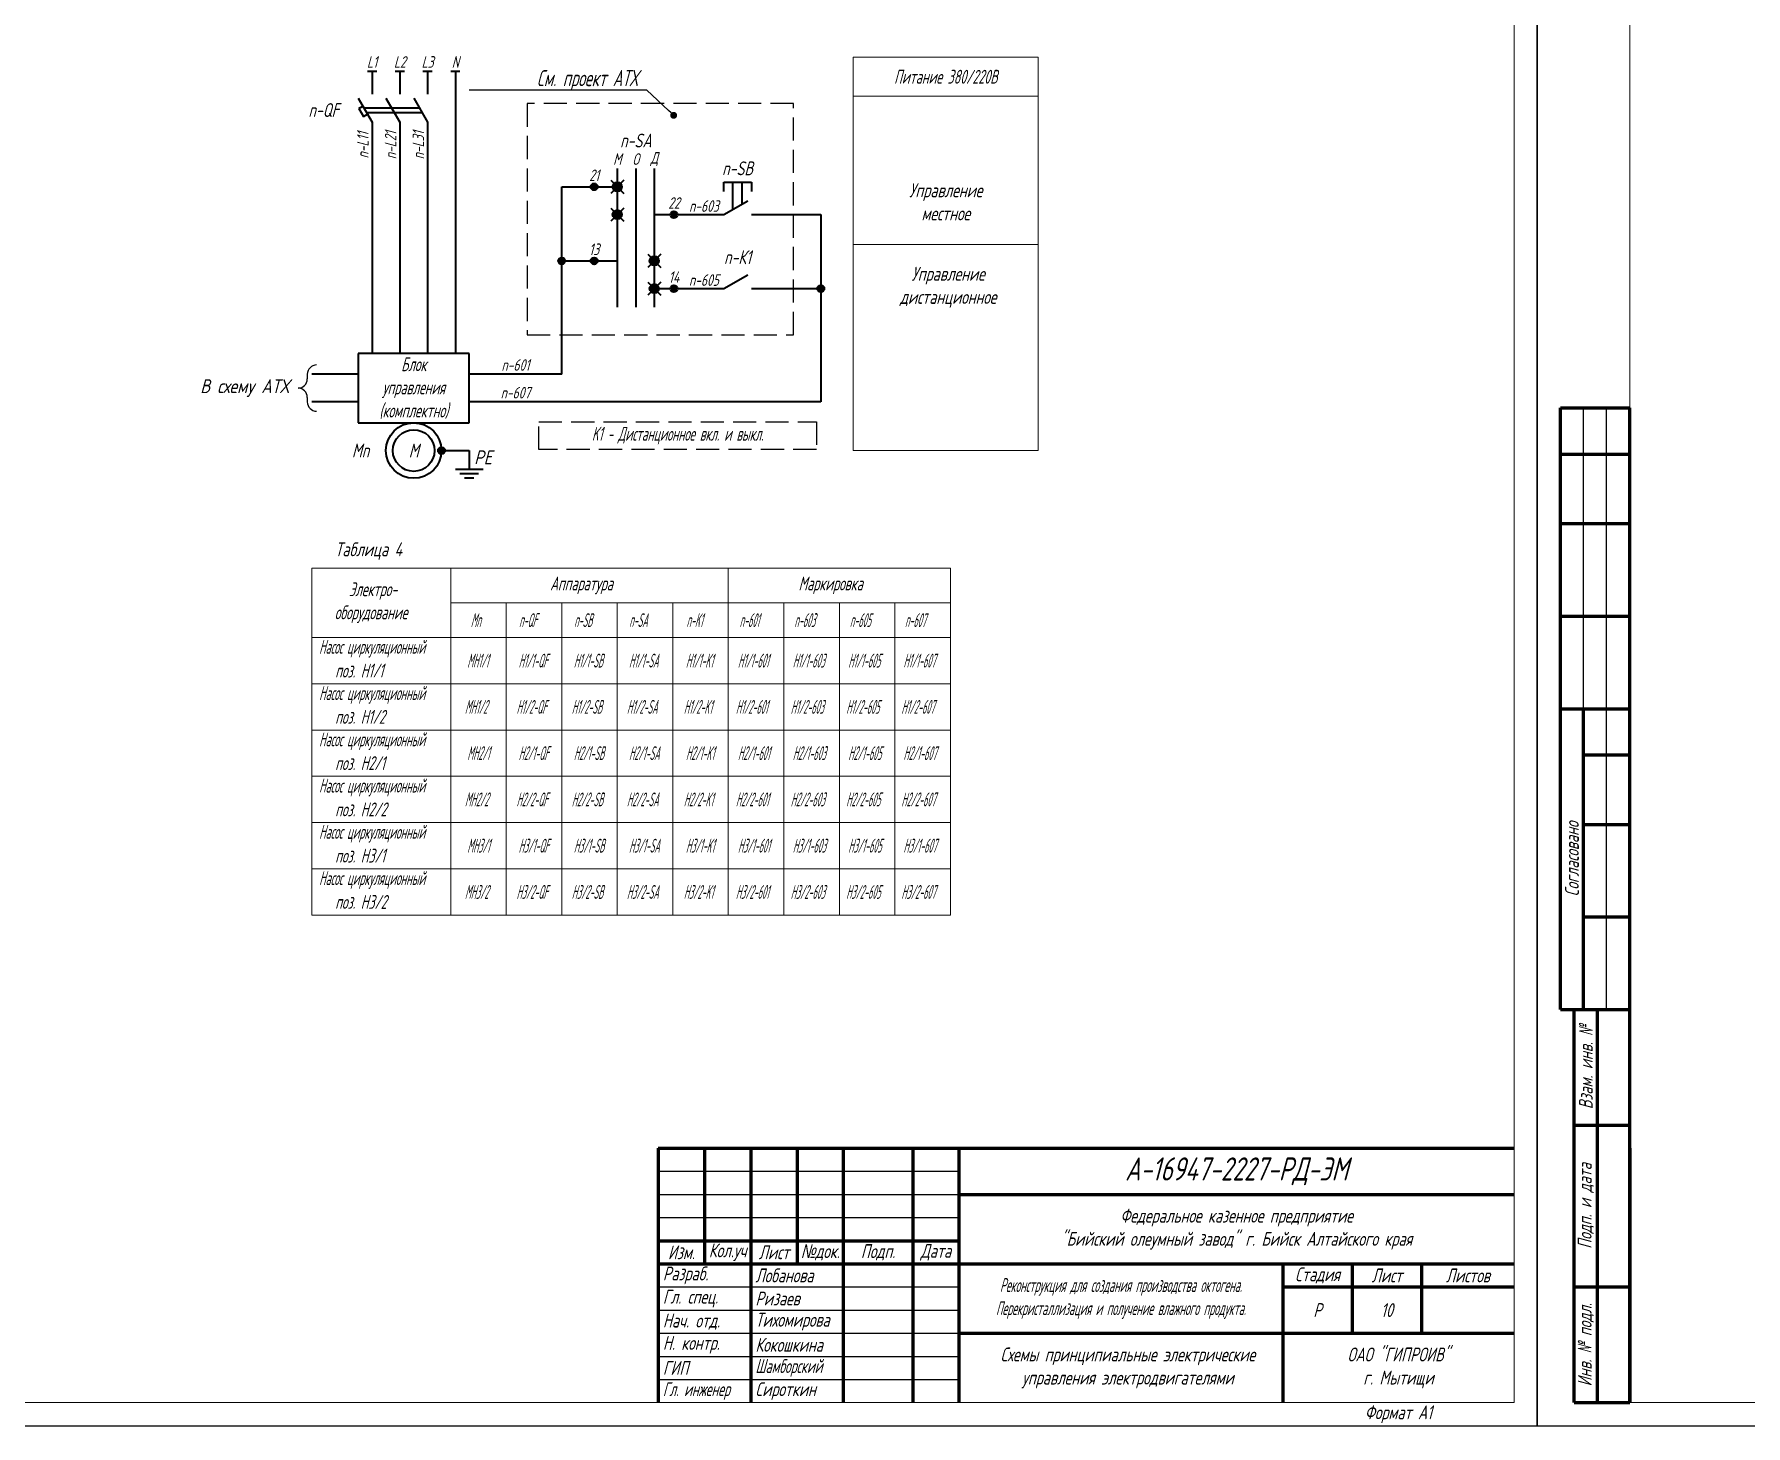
# Model space of a CAD drawing. Header units: millimetres. Extents: x -14296 to 10264, y -13087 to -5602.
# Drawn here: x -4728.6 to -4358.6, y -13086.7 to -12786 of the extents above; entities that cross this region are included whole.
import ezdxf
from ezdxf import colors
from ezdxf.entities.mleader import LeaderData, LeaderLine
from ezdxf.math import Vec2, Vec3

# ---------------------------------------------------------------- set-up
doc = ezdxf.new("R2010")
doc.units = ezdxf.units.MM
doc.linetypes.add('gost5', pattern=[7, 5, -2, 0])
for name, color, linetype, lineweight in [('Линия выноска', 137, 'Continuous', 25), ('Рамка толстая', 7, 'Continuous', 15), ('Рамка тонкая', 5, 'Continuous', 25), ('ТаБлица', 253, 'Continuous', 15), ('Текст', 7, 'Continuous', 20), ('Текст_КИП', 7, 'Continuous', 25), ('Штампы', 252, 'Continuous', 25), ('Элемент эл. схем', 7, 'Continuous', 35)]:
    doc.layers.add(name, color=color, linetype=linetype, lineweight=lineweight)
doc.styles.add('gost shx', font='gost.shx', dxfattribs={"oblique": 15})
doc.styles.add('Simplex', font='simplex.shx', dxfattribs={"width": 0.7, "oblique": 15})

# ---------------------------------------------------------------- blocks, each defined once
blk = doc.blocks.new('A$C551E481E')
at = {"layer": 'Рамка толстая'}
for p, q in [((836, 5), (836, 589)), ((20, 5), (836, 5))]:
    blk.add_line(p, q, dxfattribs=at)
at = {"layer": 'Рамка тонкая'}
for p, q in [((841, 0), (841, 594)), ((0, 0), (841, 0))]:
    blk.add_line(p, q, dxfattribs=at)
blk = doc.blocks.new('_Dot')
at = {"color": 0, "linetype": 'ByBlock', "lineweight": -2}
blk.add_line((-0.5, 0), (-1, 0), dxfattribs=at)
at = {"color": 0, "linetype": 'ByBlock', "const_width": 0.5}
blk.add_lwpolyline([(-0.25, 0, 1), (0.25, 0, 1)], format="xyb", close=True, dxfattribs=at)
blk = doc.blocks.new('A$C54FF5821')
at = {"layer": 'Рамка толстая'}
for p, q in [((20, 589), (20, 5)), ((20, 5), (415, 5))]:
    blk.add_line(p, q, dxfattribs=at)
at = {"layer": 'Рамка тонкая'}
for p, q in [((0, 594), (0, 0)), ((0, 0), (420, 0))]:
    blk.add_line(p, q, dxfattribs=at)
blk = doc.blocks.new('*T1016')
at = {"layer": 'Штампы', "color": 0, "linetype": 'ByBlock', "lineweight": 60, "transparency": 16777216}
for p, q in [((0, 0), (0, 130)), ((0, 130), (15, 130)), ((15, 0), (15, 130)), ((0, 120), (15, 120)), ((0, 105), (15, 105)), ((0, 85), (15, 85)), ((0, 65), (15, 65)), ((5, 0), (5, 65)), ((5, 55), (15, 55)), ((5, 40), (15, 40)), ((5, 20), (15, 20)), ((0, 0), (15, 0))]:
    blk.add_line(p, q, dxfattribs=at)
at = {"layer": 'Штампы', "color": 5, "linetype": 'ByBlock', "lineweight": 25, "transparency": 16777216}
for p, q in [((5, 65), (5, 130)), ((10, 0), (10, 130))]:
    blk.add_line(p, q, dxfattribs=at)
at = {"layer": 'Штампы', "color": 2, "transparency": 16777216, "insert": (2.5, 32.5), "char_height": 3, "width": 61, "attachment_point": 5, "rotation": 90, "style": 'Simplex'}
blk.add_mtext('Согласовано', dxfattribs=at)
blk = doc.blocks.new('*T1017')
at = {"layer": 'Штампы', "color": 0, "linetype": 'ByBlock', "lineweight": 60, "transparency": 16777216}
for p, q in [((0, 0), (0, 85)), ((0, 85), (12, 85)), ((5, 0), (5, 85)), ((12, 0), (12, 85)), ((0, 60), (12, 60)), ((0, 25), (12, 25)), ((0, 0), (12, 0))]:
    blk.add_line(p, q, dxfattribs=at)
at = {"layer": 'Штампы', "color": 2, "transparency": 16777216, "char_height": 3, "attachment_point": 5, "rotation": 90, "style": 'Simplex'}
for s, insert, width in [('Взам. инв. {\\Fgost|c204;№}', (2.5, 72.5), 25), ('Подп. и дата', (2.5, 42.5), 35), ('Инв. {\\Fgost|c204;№} подл.', (2.5, 12.5), 25)]:
    blk.add_mtext(s, dxfattribs=dict(at, insert=insert, width=width))

msp = doc.modelspace()

# ---------------------------------------------------------------- hatches: boundary and pattern name
at = {"layer": 'Элемент эл. схем'}
for points in [[(-4606.82469, -12818.94296, 1), (-4608.32469, -12818.94296, 1)], [(-4601.57469, -12818.94296, 1), (-4603.57469, -12818.94296, 1)], [(-4601.57469, -12824.94296, 1), (-4603.57469, -12824.94296, 1)], [(-4589.57469, -12824.94296, 1), (-4591.07469, -12824.94296, 1)], [(-4593.57469, -12834.94296, 1), (-4595.57469, -12834.94296, 1)], [(-4613.82469, -12834.94296, 1), (-4615.32469, -12834.94296, 1)], [(-4606.82469, -12834.94296, 1), (-4608.32469, -12834.94296, 1)], [(-4593.57469, -12840.94296, 1), (-4595.57469, -12840.94296, 1)], [(-4589.57469, -12840.94296, 1), (-4591.07469, -12840.94296, 1)], [(-4557.82469, -12840.94296, 1), (-4559.32469, -12840.94296, 1)], [(-4639.82469, -12875.94296, 1), (-4641.32469, -12875.94296, 1)]]:
    msp.add_hatch(color=256, dxfattribs=at).paths.add_polyline_path(points)

# ---------------------------------------------------------------- linework, layer by layer
at = {"layer": 'Рамка тонкая', "linetype": 'gost5'}
for p, q in [((-4564.44969, -12800.94296), (-4622.07469, -12800.94296)), ((-4622.07469, -12800.94296), (-4622.07469, -12850.94296)), ((-4564.44969, -12850.94296), (-4564.44969, -12800.94296)), ((-4622.07469, -12850.94296), (-4564.44969, -12850.94296))]:
    msp.add_line(p, q, dxfattribs=at)
at = {"layer": 'Рамка тонкая'}
for p, q in [((-4669.57469, -12859.44296), (-4669.57469, -12860.44296)), ((-4669.57469, -12864.44296), (-4669.57469, -12865.44296))]:
    msp.add_line(p, q, dxfattribs=at)
at = {"layer": 'Рамка тонкая', "linetype": 'gost5'}
msp.add_lwpolyline([(-4619.52861, -12869.72802), (-4559.52861, -12869.72802), (-4559.52861, -12875.72802), (-4619.52861, -12875.72802)], close=True, dxfattribs=at)
at = {"layer": 'Рамка тонкая'}
for centre, start, end in [((-4667.57469, -12859.44296), 90, 180), ((-4671.57469, -12860.44296), 270, 0), ((-4671.57469, -12864.44296), 0, 90), ((-4667.57469, -12865.44296), 180, 270)]:
    msp.add_arc(centre, 2, start, end, dxfattribs=at)
at = {"layer": 'ТаБлица'}
for p, q in [((-4551.57469, -12790.94296), (-4551.57469, -12875.94296)), ((-4551.57469, -12790.94296), (-4511.57469, -12790.94296)), ((-4511.57469, -12790.94296), (-4511.57469, -12875.94296)), ((-4551.57469, -12799.34488), (-4511.57469, -12799.34488)), ((-4551.57466, -12831.39215), (-4511.57466, -12831.39215)), ((-4511.57469, -12875.94296), (-4551.57469, -12875.94296)), ((-4668.57469, -12901.35195), (-4530.57469, -12901.35195)), ((-4668.57469, -12901.35195), (-4668.57469, -12976.35195)), ((-4638.57469, -12901.35195), (-4638.57469, -12976.35195)), ((-4578.57469, -12901.35195), (-4578.57469, -12976.35195)), ((-4530.57469, -12901.35195), (-4530.57469, -12976.35195)), ((-4638.57469, -12908.85195), (-4530.57469, -12908.85195)), ((-4626.57469, -12908.85195), (-4626.57469, -12976.35195)), ((-4614.57469, -12908.85195), (-4614.57469, -12976.35195)), ((-4602.57469, -12908.85195), (-4602.57469, -12976.35195)), ((-4590.57469, -12908.85195), (-4590.57469, -12976.35195)), ((-4566.57469, -12908.85195), (-4566.57469, -12976.35195)), ((-4554.57469, -12908.85195), (-4554.57469, -12976.35195)), ((-4542.57469, -12908.85195), (-4542.57469, -12976.35195)), ((-4668.57469, -12916.35195), (-4530.57469, -12916.35195)), ((-4668.57469, -12926.35195), (-4530.57469, -12926.35195)), ((-4668.57469, -12936.35195), (-4530.57469, -12936.35195)), ((-4668.57469, -12946.35195), (-4530.57469, -12946.35195)), ((-4668.57469, -12956.35195), (-4530.57469, -12956.35195)), ((-4668.57469, -12966.35195), (-4530.57469, -12966.35195)), ((-4668.57469, -12976.35195), (-4530.57469, -12976.35195))]:
    msp.add_line(p, q, dxfattribs=at)
at = {"layer": 'Штампы', "lineweight": 60}
for p, q in [((-4593.71622, -13026.74065), (-4408.71622, -13026.74065)), ((-4593.71622, -13026.74065), (-4593.71622, -13081.74065)), ((-4583.71622, -13026.74065), (-4583.71622, -13051.74065)), ((-4573.71622, -13026.74065), (-4573.71622, -13081.74065)), ((-4563.71622, -13026.74065), (-4563.71622, -13051.74065)), ((-4553.71622, -13026.74065), (-4553.71622, -13081.74065)), ((-4538.71622, -13026.74065), (-4538.71622, -13081.74065)), ((-4528.71622, -13026.74065), (-4528.71622, -13081.74065)), ((-4383.71622, -13026.74065), (-4383.71622, -13081.74065)), ((-4528.71622, -13036.74065), (-4408.71622, -13036.74065)), ((-4593.71622, -13046.74065), (-4528.71622, -13046.74065)), ((-4593.71622, -13051.74065), (-4408.71622, -13051.74065)), ((-4458.71622, -13051.74065), (-4458.71622, -13081.74065)), ((-4443.71622, -13051.74065), (-4443.71622, -13066.74065)), ((-4428.71622, -13051.74065), (-4428.71622, -13066.74065)), ((-4458.71622, -13056.74065), (-4408.71622, -13056.74065)), ((-4528.71622, -13066.74065), (-4408.71622, -13066.74065))]:
    msp.add_line(p, q, dxfattribs=at)
at = {"layer": 'Штампы', "color": 5}
for p, q in [((-4593.71622, -13031.74065), (-4528.71622, -13031.74065)), ((-4593.71622, -13036.74065), (-4528.71622, -13036.74065)), ((-4593.71622, -13041.74065), (-4528.71622, -13041.74065)), ((-4593.71622, -13056.74065), (-4528.71622, -13056.74065)), ((-4593.71622, -13061.74065), (-4528.71622, -13061.74065)), ((-4593.71622, -13066.74065), (-4528.71622, -13066.74065)), ((-4593.71622, -13071.74065), (-4528.71622, -13071.74065)), ((-4593.71622, -13076.74065), (-4528.71622, -13076.74065))]:
    msp.add_line(p, q, dxfattribs=at)
at = {"layer": 'Элемент эл. схем'}
for p, q in [((-4656.57469, -12793.94296), (-4654.57469, -12793.94296)), ((-4655.57469, -12793.94296), (-4655.57469, -12798.94296)), ((-4650.57469, -12793.94296), (-4648.57469, -12793.94296)), ((-4649.57469, -12793.94296), (-4649.57469, -12798.94296)), ((-4644.57469, -12793.94296), (-4642.57469, -12793.94296)), ((-4643.57469, -12793.94296), (-4643.57469, -12798.94296)), ((-4638.57469, -12793.94296), (-4636.57469, -12793.94296)), ((-4637.57469, -12793.94296), (-4637.57469, -12854.94296)), ((-4658.57469, -12799.74681), (-4655.57469, -12804.94296)), ((-4652.57469, -12799.74681), (-4649.57469, -12804.94296)), ((-4646.57469, -12799.74681), (-4643.57469, -12804.94296)), ((-4658.44072, -12801.97886), (-4657.57469, -12801.47886)), ((-4658.44072, -12801.97886), (-4657.44072, -12803.71091)), ((-4657.44072, -12803.71091), (-4656.57469, -12803.21091)), ((-4657.36337, -12801.84488), (-4645.36337, -12801.84488)), ((-4656.78602, -12802.84488), (-4644.78602, -12802.84488)), ((-4655.57469, -12804.94296), (-4655.57469, -12854.94296)), ((-4649.57469, -12804.94296), (-4649.57469, -12854.94296)), ((-4643.57469, -12804.94296), (-4643.57469, -12854.94296)), ((-4602.57469, -12814.94296), (-4602.57469, -12844.94296)), ((-4598.57469, -12814.94296), (-4598.57469, -12844.94296)), ((-4594.57469, -12814.94296), (-4594.57469, -12844.94296)), ((-4614.57469, -12818.94296), (-4602.57469, -12818.94296)), ((-4614.57469, -12859.44296), (-4614.57469, -12818.94296)), ((-4601.16048, -12817.52875), (-4603.9889, -12820.35717)), ((-4603.9889, -12817.52875), (-4601.16048, -12820.35717)), ((-4579.57469, -12819.94296), (-4579.57469, -12817.94296)), ((-4579.57469, -12817.94296), (-4573.57469, -12817.94296)), ((-4577.57469, -12823.78826), (-4577.57469, -12817.94296)), ((-4575.57469, -12822.63356), (-4575.57469, -12817.94296)), ((-4573.57469, -12817.94296), (-4573.57469, -12819.94296)), ((-4579.57469, -12824.94296), (-4574.37854, -12821.94296)), ((-4601.16048, -12823.52875), (-4603.9889, -12826.35717)), ((-4603.9889, -12823.52875), (-4601.16048, -12826.35717)), ((-4594.57469, -12824.94296), (-4579.57469, -12824.94296)), ((-4573.57469, -12824.94296), (-4558.57469, -12824.94296)), ((-4558.57469, -12824.94296), (-4558.57469, -12865.44296)), ((-4593.16048, -12833.52875), (-4595.9889, -12836.35717)), ((-4595.9889, -12833.52875), (-4593.16048, -12836.35717)), ((-4614.57469, -12834.94296), (-4602.57469, -12834.94296)), ((-4593.16048, -12839.52875), (-4595.9889, -12842.35717)), ((-4595.9889, -12839.52875), (-4593.16048, -12842.35717)), ((-4594.57469, -12840.94296), (-4579.57469, -12840.94296)), ((-4579.57469, -12840.94296), (-4574.37854, -12837.94296)), ((-4573.57469, -12840.94296), (-4559.32469, -12840.94296)), ((-4634.57469, -12854.94296), (-4658.57469, -12854.94296)), ((-4658.57469, -12854.94296), (-4658.57469, -12869.94296)), ((-4634.57469, -12869.94296), (-4634.57469, -12854.94296)), ((-4658.57469, -12859.44296), (-4668.57469, -12859.44296)), ((-4614.57469, -12859.44296), (-4634.57469, -12859.44296)), ((-4658.57469, -12865.44296), (-4668.57469, -12865.44296)), ((-4558.57469, -12865.44296), (-4634.57469, -12865.44296)), ((-4658.57469, -12869.94296), (-4634.57469, -12869.94296)), ((-4640.57469, -12875.94296), (-4634.57469, -12875.94296)), ((-4634.57469, -12875.94296), (-4634.57469, -12879.94296)), ((-4637.57469, -12879.94296), (-4631.57469, -12879.94296)), ((-4632.57469, -12880.94296), (-4636.57469, -12880.94296)), ((-4633.57469, -12881.94296), (-4635.57469, -12881.94296))]:
    msp.add_line(p, q, dxfattribs=at)
for centre, radius in [((-4607.57469, -12818.94296), 0.75), ((-4602.57469, -12818.94296), 1), ((-4602.57469, -12824.94296), 1), ((-4590.32469, -12824.94296), 0.75), ((-4594.57469, -12834.94296), 1), ((-4614.57469, -12834.94296), 0.75), ((-4607.57469, -12834.94296), 0.75), ((-4594.57469, -12840.94296), 1), ((-4590.32469, -12840.94296), 0.75), ((-4558.57469, -12840.94296), 0.75), ((-4646.57469, -12875.94296), 6), ((-4646.57469, -12875.94296), 4.5), ((-4640.57469, -12875.94296), 0.75)]:
    msp.add_circle(centre, radius, dxfattribs=at)

# ---------------------------------------------------------------- block references
for name, p in [('A$C551E481E', (-5244.71622, -13086.74065)), ('A$C54FF5821', (-4403.71622, -13086.74065)), ('*T1016', (-4398.71622, -12996.74065)), ('*T1017', (-4395.71622, -13081.74065))]:
    msp.add_blockref(name, p)

# ---------------------------------------------------------------- texts
at = {"layer": 'Текст', "color": 3, "style": 'Simplex'}
for s, width, insert, char_height, attachment_point in [('L1', 6.6151774, (-4655.57469, -12791.94296), 2.5, 5), ('L2', 6.6151774, (-4649.57469, -12791.94296), 2.5, 5), ('L3', 6.6151774, (-4643.57469, -12791.94296), 2.5, 5), ('N', 6.6151774, (-4637.57469, -12791.94296), 2.5, 5), ('n-QF', 6.6151774, (-4666.05563, -12802.34488), 3, 5), ('n-SA', 6.6151774, (-4598.57469, -12808.94296), 3, 5), ('М', 6.6151774, (-4602.57469, -12812.94296), 2.5, 5), ('О', 6.6151774, (-4598.57469, -12812.94296), 2.5, 5), ('Д', 6.6151774, (-4594.57469, -12812.94296), 2.5, 5), ('21', 6.6151774, (-4607.57469, -12816.44296), 2.5, 5), ('n-SB', 6.6151774, (-4576.57469, -12814.94296), 3, 5), ('Управление местное', 6.6151774, (-4531.57469, -12822.19247), 3, 5), ('22', 6.6151774, (-4590.32469, -12822.44296), 2.5, 5), ('n-603', 6.6151774, (-4583.84513, -12823.09905), 2.5, 5), ('13', 6.6151774, (-4607.57469, -12832.44296), 2.5, 5), ('n-К1', 6.6151774, (-4576.57469, -12834.16312), 3, 5), ('14', 6.6151774, (-4590.32469, -12838.44296), 2.5, 5), ('Управление дистанционное ', 6.6151774, (-4531.06095, -12840.64747), 3, 5), ('n-605', 6.6151774, (-4583.84513, -12839.09905), 2.5, 5), ('{\\W0.6;Блок управления (комплектно)}', 6.6151774, (-4646.57469, -12862.44296), 3, 5), ('n-601', 6.6151774, (-4624.57469, -12857.44296), 2.5, 5), ('{\\W0.8;В схему АТХ}', 27.3689468, (-4673.57469, -12862.44296), 3, 6), ('n-607', 6.6151774, (-4624.57469, -12863.44296), 2.5, 5), ('{\\W0.55;K1 - Дистанционное вкл. и выкл.  }', 60.1018504, (-4589.52861, -12872.72802), 3, 5), ('Mn', 6.6151774, (-4658.07469, -12875.94296), 3, 5), ('М', 6.6151774, (-4646.57469, -12875.94296), 3, 5)]:
    msp.add_mtext_dynamic_manual_height_columns(s, width=width, gutter_width=12.5, heights=[0], dxfattribs=dict(at, insert=insert, char_height=char_height, attachment_point=attachment_point))
at = {"layer": 'Текст', "color": 3, "insert": (-4531.57469, -12795.14392), "char_height": 3, "attachment_point": 5, "line_spacing_factor": 0.8, "style": 'Simplex'}
msp.add_mtext_dynamic_manual_height_columns('{\\W0.6;Питание 380/220В}', width=35.1988797, gutter_width=12.5, heights=[0], dxfattribs=at)
at = {"layer": 'Текст', "color": 3, "char_height": 2.5, "attachment_point": 5, "rotation": 90, "style": 'Simplex'}
for s, insert in [('n-L11', (-4657.57469, -12809.94296)), ('n-L21', (-4651.57469, -12809.94296)), ('n-L31', (-4645.57469, -12809.94296))]:
    msp.add_mtext_dynamic_manual_height_columns(s, width=6.6151774, gutter_width=12.5, heights=[0], dxfattribs=dict(at, insert=insert))
at = {"layer": 'Текст', "color": 3, "insert": (-4631.57469, -12877.4049), "char_height": 3, "width": 13.6318041, "attachment_point": 5, "style": 'Simplex'}
msp.add_mtext('{\\W0.8;РЕ}', dxfattribs=at)
at = {"layer": 'Текст', "lineweight": 35, "insert": (-4468.71622, -13031.74065), "char_height": 5, "width": 120, "attachment_point": 5, "style": 'Simplex'}
msp.add_mtext('А-16947-2227-РД-ЭМ', dxfattribs=at)
at = {"layer": 'Текст', "char_height": 3, "style": 'Simplex'}
for s, insert, width, attachment_point in [('Федеральное казенное предприятие\\P"Бийский олеумный завод" г. Бийск Алтайского края', (-4468.71622, -13044.24065), 120, 5), ('Изм.', (-4588.71622, -13049.24065), 10, 5), ('Кол.уч', (-4578.71622, -13049.24065), 10, 5), ('Лист', (-4568.71622, -13049.24065), 10, 5), ('{\\fArial|b0|i0|c204|p34;\\W0.7;№\\Fsimplex|c204;док.}', (-4558.71622, -13049.24065), 10, 5), ('Подп.', (-4546.21622, -13049.24065), 15, 5), ('{\\W0.7;Дата}', (-4533.71622, -13049.24065), 10, 5), ('Разраб.', (-4592.71622, -13054.24065), 18, 4), ('Лобанова', (-4572.71622, -13054.24065), 18, 4), ('{\\W0.5;Реконструкция для создания производства октогена.\\PПерекристаллизация и получение влажного продукта.}', (-4493.71622, -13059.24065), 70, 5), ('{\\W0.7;Стадия}', (-4451.21622, -13054.24065), 15, 5), ('Лист', (-4436.21622, -13054.24065), 15, 5), ('Листов', (-4418.71622, -13054.24065), 20, 5), ('Гл. спец.', (-4592.71622, -13059.24065), 18, 4), ('Ризаев', (-4572.71622, -13059.24065), 18, 4), ('Нач. отд.', (-4592.71622, -13064.24065), 18, 4), ('Тихомирова', (-4572.71622, -13064.24065), 18, 4), ('Р', (-4451.21622, -13061.74065), 15, 5), ('10', (-4436.21622, -13061.74065), 15, 5), ('Н. контр.', (-4592.71622, -13069.24065), 19, 4), ('Кокошкина', (-4572.71622, -13069.24065), 18, 4), ('\\pl3;Схемы принципиальные электрические управления электродвигателями', (-4493.71622, -13074.24065), 70, 5), ('{\\C2;ОАО "ГИПРОИВ"\\Pг. Мытищи}', (-4433.71622, -13074.24065), 50, 5), ('ГИП', (-4592.71622, -13074.24065), 18, 4), ('{\\W0.6;Шамборский}', (-4572.71622, -13074.24065), 18, 4), ('{\\W0.6;Гл. инженер}', (-4592.71622, -13079.24065), 18, 4), ('Сироткин', (-4572.71622, -13079.24065), 18, 4), ('Формат А1', (-4433.71622, -13084.24064), 50, 5)]:
    msp.add_mtext(s, dxfattribs=dict(at, insert=insert, width=width, attachment_point=attachment_point))
at = {"layer": 'Текст_КИП', "color": 3, "style": 'Simplex', "oblique": 15}
for s, width, p in [('Таблица 4', 0.7, (-4663.57469, -12898.78945)), ('Аппаратура', 0.6, (-4617.10341, -12906.17338)), ('Маркировка', 0.6, (-4563.39789, -12906.17338)), ('Электро-', 0.6, (-4660.56576, -12907.42338)), ('оборудование', 0.6, (-4663.65148, -12912.42338)), ('Мn', 0.4, (-4634.26219, -12914.10195)), ('n-QF', 0.4, (-4623.80505, -12914.10195)), ('n-SB', 0.4, (-4611.90148, -12914.10195)), ('n-SA', 0.4, (-4599.9979, -12914.10195)), ('n-K1', 0.4, (-4587.61219, -12914.10195)), ('n-601', 0.4, (-4576.13183, -12914.10195)), ('n-603', 0.4, (-4564.30326, -12914.10195)), ('n-605', 0.4, (-4552.30326, -12914.10195)), ('n-607', 0.4, (-4540.38898, -12914.10195))]:
    msp.add_text(s, height=3, dxfattribs=dict(at, width=width)).set_placement(p)
at = {"layer": 'Текст_КИП', "color": 1, "style": 'Simplex', "oblique": 15}
for s, width, p in [('Насос циркуляционный', 0.5, (-4667.03203, -12919.86981)), ('поз. Н1/1', 0.6, (-4663.55505, -12925.01006)), ('МН1/1', 0.4, (-4635.01755, -12922.85195)), ('Н1/1-QF', 0.4, (-4623.91219, -12922.85195)), ('Н1/1-SB', 0.4, (-4611.98719, -12922.85195)), ('Н1/1-SA', 0.4, (-4600.06219, -12922.85195)), ('Н1/1-K1', 0.4, (-4587.76219, -12922.85195)), ('Н1/1-601', 0.4, (-4576.51219, -12922.85195)), ('Н1/1-603', 0.4, (-4564.66219, -12922.85195)), ('Н1/1-605', 0.4, (-4552.66219, -12922.85195)), ('Н1/1-607', 0.4, (-4540.73719, -12922.85195)), ('Насос циркуляционный', 0.5, (-4667.03203, -12929.86981)), ('МН1/2', 0.4, (-4635.53183, -12932.85195)), ('Н1/2-QF', 0.4, (-4624.36219, -12932.85195)), ('Н1/2-SB', 0.4, (-4612.43719, -12932.85195)), ('Н1/2-SA', 0.4, (-4600.51219, -12932.85195)), ('Н1/2-K1', 0.4, (-4588.21219, -12932.85195)), ('Н1/2-601', 0.4, (-4576.96219, -12932.85195)), ('Н1/2-603', 0.4, (-4565.11219, -12932.85195)), ('Н1/2-605', 0.4, (-4553.11219, -12932.85195)), ('Н1/2-607', 0.4, (-4541.18719, -12932.85195)), ('поз. Н1/2', 0.6, (-4663.55505, -12935.01006)), ('Насос циркуляционный', 0.5, (-4667.03203, -12939.86981)), ('МН2/1', 0.4, (-4635.01755, -12942.85195)), ('Н2/1-QF', 0.4, (-4623.91219, -12942.85195)), ('Н2/1-SB', 0.4, (-4611.98719, -12942.85195)), ('Н2/1-SA', 0.4, (-4600.06219, -12942.85195)), ('Н2/1-K1', 0.4, (-4587.76219, -12942.85195)), ('Н2/1-601', 0.4, (-4576.51219, -12942.85195)), ('Н2/1-603', 0.4, (-4564.66219, -12942.85195)), ('Н2/1-605', 0.4, (-4552.66219, -12942.85195)), ('Н2/1-607', 0.4, (-4540.73719, -12942.85195)), ('поз. Н2/1', 0.6, (-4663.55505, -12945.01006)), ('Насос циркуляционный', 0.5, (-4667.03203, -12949.86981)), ('поз. Н2/2', 0.6, (-4663.55505, -12955.01006)), ('МН2/2', 0.4, (-4635.53183, -12952.85195)), ('Н2/2-QF', 0.4, (-4624.36219, -12952.85195)), ('Н2/2-SB', 0.4, (-4612.43719, -12952.85195)), ('Н2/2-SA', 0.4, (-4600.51219, -12952.85195)), ('Н2/2-K1', 0.4, (-4588.21219, -12952.85195)), ('Н2/2-601', 0.4, (-4576.96219, -12952.85195)), ('Н2/2-603', 0.4, (-4565.11219, -12952.85195)), ('Н2/2-605', 0.4, (-4553.11219, -12952.85195)), ('Н2/2-607', 0.4, (-4541.18719, -12952.85195)), ('Насос циркуляционный', 0.5, (-4667.03203, -12959.86981)), ('МН3/1', 0.4, (-4635.01755, -12962.85195)), ('Н3/1-QF', 0.4, (-4623.91219, -12962.85195)), ('Н3/1-SB', 0.4, (-4611.98719, -12962.85195)), ('Н3/1-SA', 0.4, (-4600.06219, -12962.85195)), ('Н3/1-K1', 0.4, (-4587.76219, -12962.85195)), ('Н3/1-601', 0.4, (-4576.51219, -12962.85195)), ('Н3/1-603', 0.4, (-4564.66219, -12962.85195)), ('Н3/1-605', 0.4, (-4552.66219, -12962.85195)), ('Н3/1-607', 0.4, (-4540.73719, -12962.85195)), ('поз. Н3/1', 0.6, (-4663.55505, -12965.01006)), ('Насос циркуляционный', 0.5, (-4667.03203, -12969.86981)), ('МН3/2', 0.4, (-4635.53183, -12972.85195)), ('Н3/2-QF', 0.4, (-4624.36219, -12972.85195)), ('Н3/2-SB', 0.4, (-4612.43719, -12972.85195)), ('Н3/2-SA', 0.4, (-4600.51219, -12972.85195)), ('Н3/2-K1', 0.4, (-4588.21219, -12972.85195)), ('Н3/2-601', 0.4, (-4576.96219, -12972.85195)), ('Н3/2-603', 0.4, (-4565.11219, -12972.85195)), ('Н3/2-605', 0.4, (-4553.11219, -12972.85195)), ('Н3/2-607', 0.4, (-4541.18719, -12972.85195)), ('поз. Н3/2', 0.6, (-4663.55505, -12975.01006))]:
    msp.add_text(s, height=3, dxfattribs=dict(at, width=width)).set_placement(p)

# ---------------------------------------------------------------- leaders
at = {"layer": 'Линия выноска'}
ml = msp.add_multileader_mtext('Standard', dxfattribs=at)
ml.set_content('\\pxsm0.75;{\\W0.8;\\C3;См. проект АТХ }', color=2, style='gost shx')
ml.set_leader_properties()
ml.set_arrow_properties(name='DOT')
ml.build(insert=Vec2(0, 0))
ml.multileader.update_dxf_attribs({"text_left_attachment_type": 6, "text_right_attachment_type": 6, "dogleg_length": 0, "arrow_head_size": 1.5})
ctx = ml.context
ctx.base_point, ctx.char_height, ctx.arrow_head_size, ctx.plane_origin = Vec3(-4634.77112, -12798.05753), 3.5, 1.5, Vec3(-4592.4804, -12795.92383)
ctx.left_attachment, ctx.right_attachment, ctx.text_align_type = 6, 6, 2
notes = []
notes.append((ctx, [(0, (1, 1, 0), (-4596.18992, -12798.05753), (-1, 0), 0, [(0, [(-4590.38184, -12803.48041)], 0, [])])]))
ctx.mtext.insert, ctx.mtext.alignment, ctx.mtext.flow_direction = Vec3(-4598.18992, -12793.68253), 3, 5
for ctx, leaders in notes:
    for number, flags, end, landing, length, lines in leaders:
        leader = LeaderData()
        leader.index, (leader.has_last_leader_line, leader.has_dogleg_vector, leader.attachment_direction) = number, flags
        leader.last_leader_point, leader.dogleg_vector, leader.dogleg_length = Vec3(end), Vec3(landing), length
        for number, points, colour, breaks in lines:
            line = LeaderLine()
            line.index, line.vertices, line.color, line.breaks = number, Vec3.list(points), colors.encode_raw_color(colour), breaks
            leader.lines.append(line)
        ctx.leaders.append(leader)

doc.saveas('drawing.dxf')
